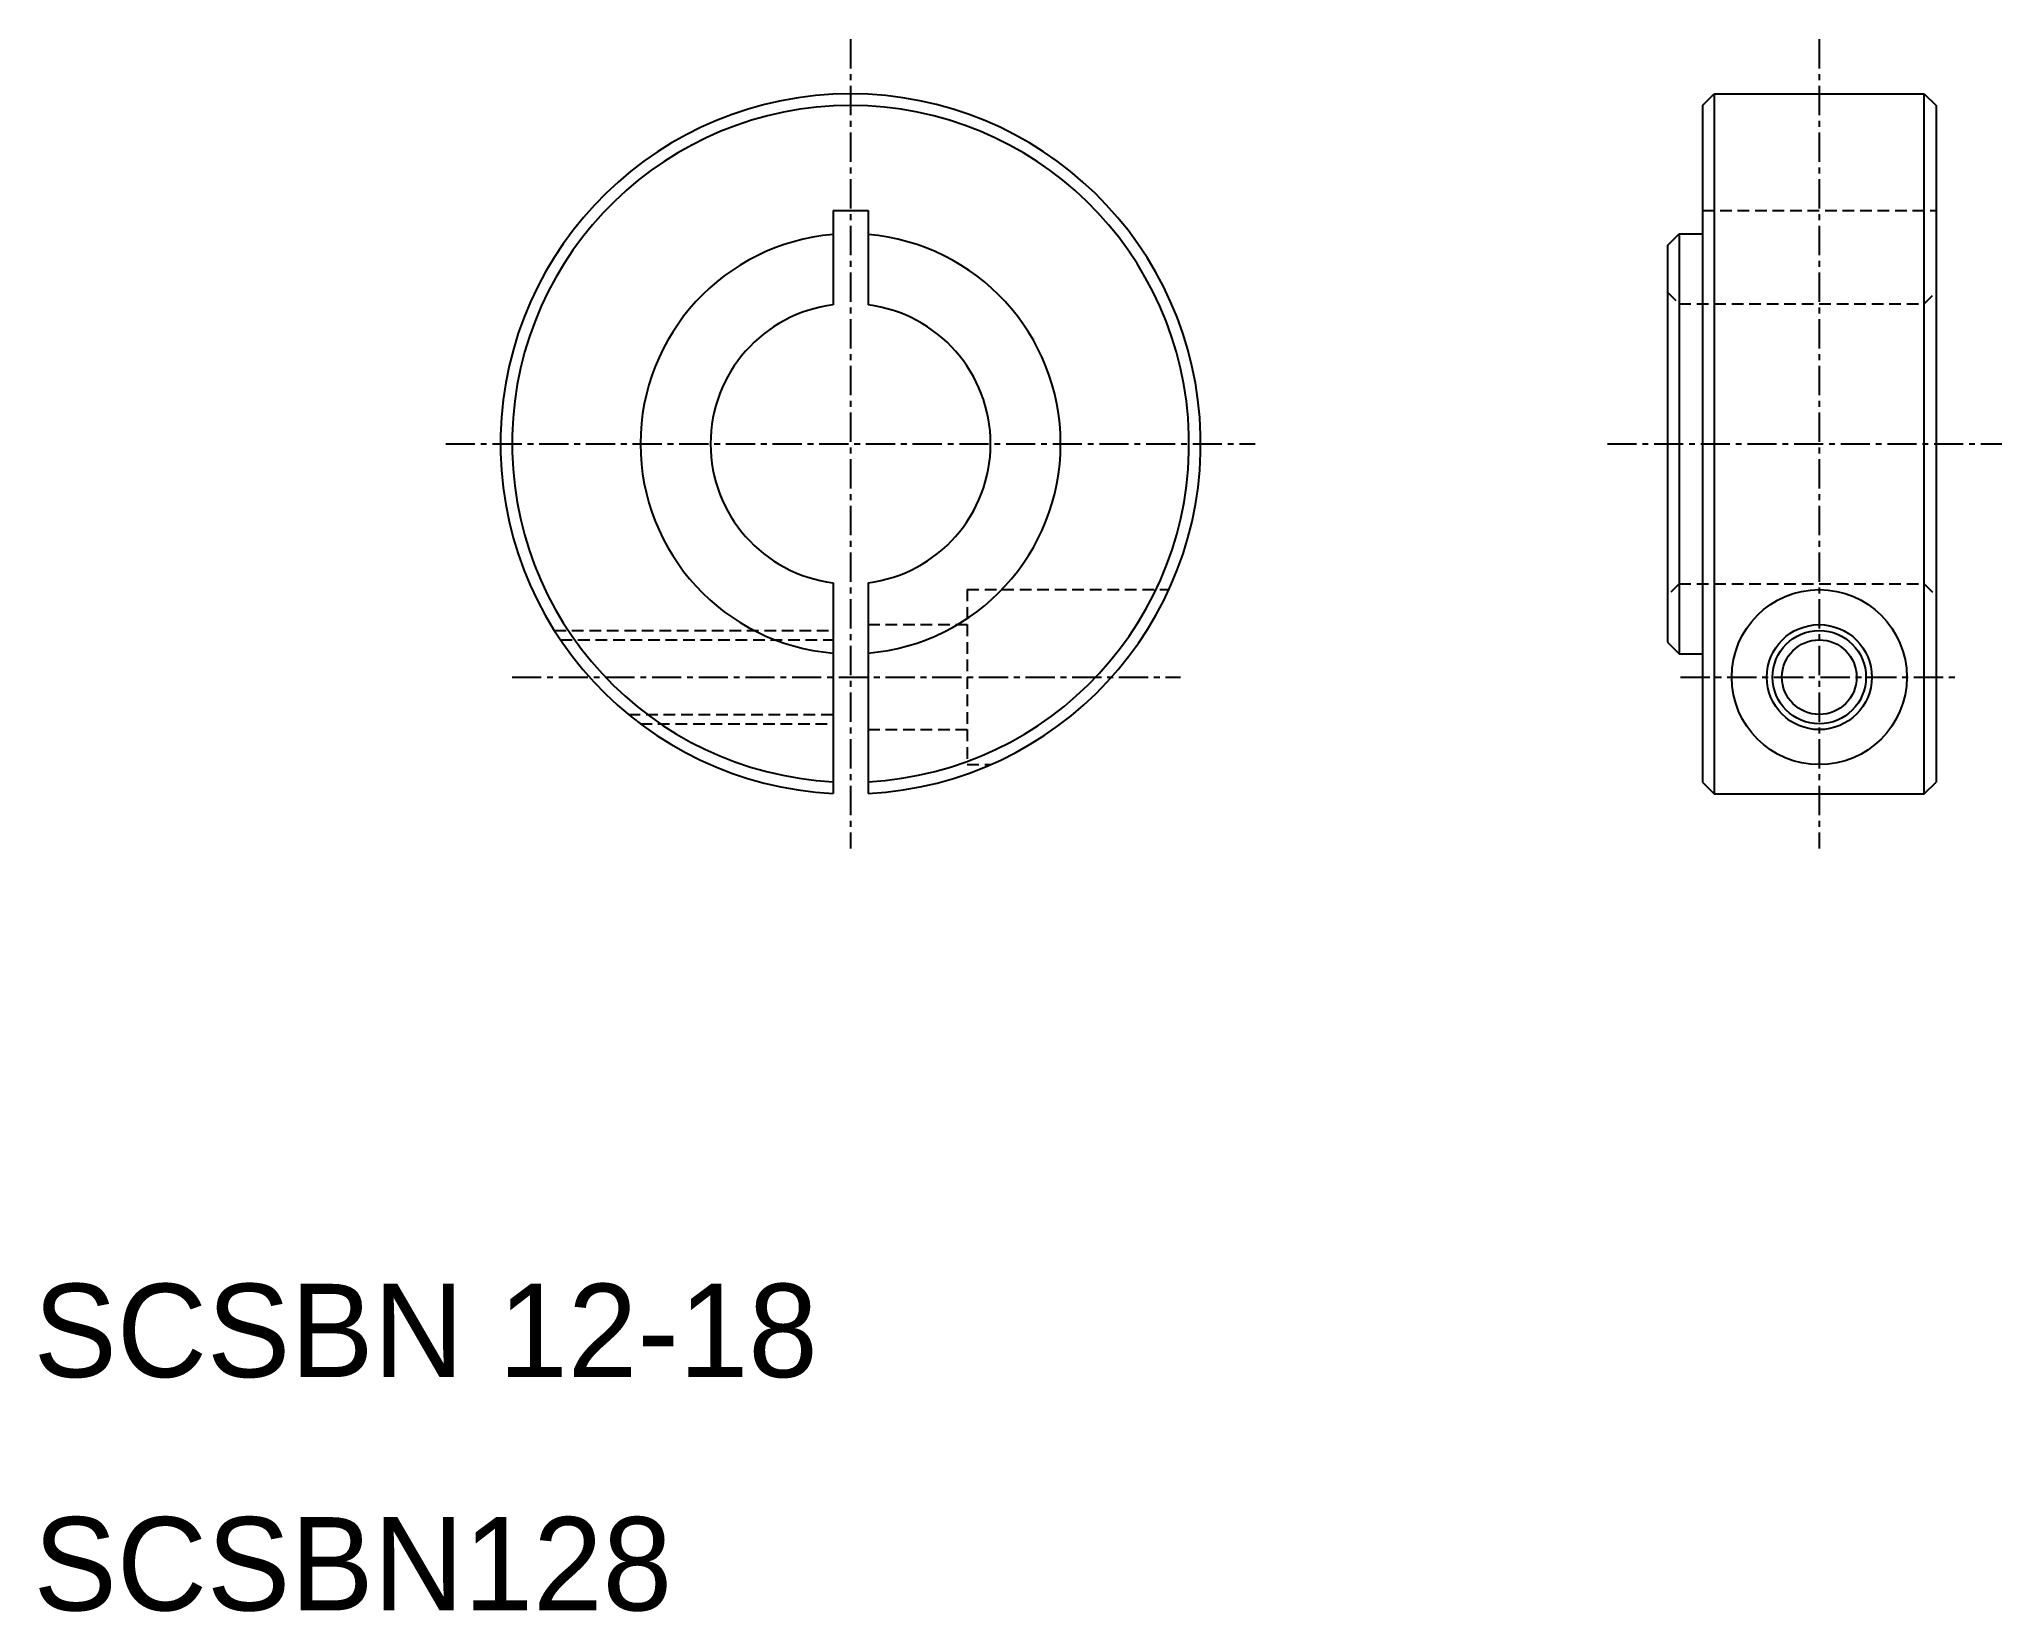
# Model space of a CAD drawing. Extents: x 10.2 to 94.3, y 9.9 to 77.3.
import ezdxf

# ---------------------------------------------------------------- set-up
doc = ezdxf.new("R2010")
doc.units = 0
doc.linetypes.add('CENTER', pattern=[2, 1.25, -0.25, 0.25, -0.25])
doc.linetypes.add('DASHED', pattern=[0.75, 0.5, -0.25])
doc.layers.get('0').update_dxf_attribs({"linetype": 'CONTINUOUS'})
doc.layers.add('CENTER', color=1, linetype='CENTER')

msp = doc.modelspace()

# ---------------------------------------------------------------- linework, layer by layer
at = {"color": 7, "linetype": 'CONTINUOUS'}
for p, q in [((81.5, 74.5), (82, 75)), ((82, 75), (82, 45)), ((82, 75), (91, 75)), ((91, 45), (91, 75)), ((91, 75), (91.5, 74.5)), ((81.5, 74.5), (81.5, 45.5)), ((91.5, 74.5), (91.5, 45.5)), ((44.25, 70), (44.25, 65.953)), ((44.25, 70), (45.75, 70)), ((45.75, 70), (45.75, 65.953)), ((80, 68.5), (80.5, 69)), ((80.5, 69), (80.5, 51)), ((80.5, 69), (81.5, 69)), ((80, 68.5), (80, 51.5)), ((81.5, 67.25), (81.5, 67.25)), ((81.5, 60), (81.5, 60)), ((44.25, 54.047), (44.25, 45.019)), ((45.75, 54.047), (45.75, 45.019)), ((80, 51.5), (80.5, 51)), ((80.5, 51), (81.5, 51)), ((81.5, 45.5), (82, 45)), ((91, 45), (91.5, 45.5)), ((82, 45), (91, 45))]:
    msp.add_line(p, q, dxfattribs=at)
at = {"color": 3, "linetype": 'DASHED'}
for p, q in [((81.5, 70), (91.5, 70)), ((80, 66.5), (80.5, 66)), ((91, 66), (91.5, 66.5)), ((80.5, 66), (91, 66)), ((80.5, 54), (80, 53.5)), ((80.5, 54), (91, 54)), ((91, 54), (91.5, 53.5)), ((50, 53.75), (50, 46.25)), ((50, 53.75), (58.636, 53.75)), ((45.75, 52.25), (50, 52.25)), ((32.311, 52), (44.25, 52)), ((32.573, 51.6), (44.25, 51.6)), ((35.49, 48.4), (44.25, 48.4)), ((36, 48), (44.25, 48)), ((45.75, 47.75), (50, 47.75)), ((50, 46.25), (50.995, 46.25))]:
    msp.add_line(p, q, dxfattribs=at)
at = {"color": 7, "linetype": 'CONTINUOUS'}
for radius in [3.75, 2.25, 1.6]:
    msp.add_circle((86.5, 50), radius, dxfattribs=at)
at = {"color": 3}
msp.add_circle((86.5, 50), 2, dxfattribs=at)
at = {"color": 7, "linetype": 'CONTINUOUS'}
for radius, start, end in [(15, 272.86598, 267.13402), (14.5, 272.9649, 267.0351), (9, 94.78019, 265.21981), (9, 274.78019, 85.21981), (6, 97.18076, 262.81924), (6, 277.18076, 82.81924)]:
    msp.add_arc((45, 60), radius, start, end, dxfattribs=at)
at = {"layer": 'CENTER', "color": 1, "linetype": 'CENTER'}
for p, q in [((45, 77.34), (45, 42.66)), ((86.5, 77.34), (86.5, 42.66)), ((27.66, 60), (62.34, 60)), ((77.42, 60), (94.317, 60)), ((30.497, 50), (59.135, 50)), ((80.554, 50), (92.446, 50))]:
    msp.add_line(p, q, dxfattribs=at)

# ---------------------------------------------------------------- texts
at = {"color": 7, "linetype": 'CONTINUOUS'}
for s, p in [('SCSBN 12-18', (10, 20)), ('SCSBN128', (10, 10))]:
    msp.add_text(s, height=4, dxfattribs=at).set_placement(p)

doc.saveas('drawing.dxf')
